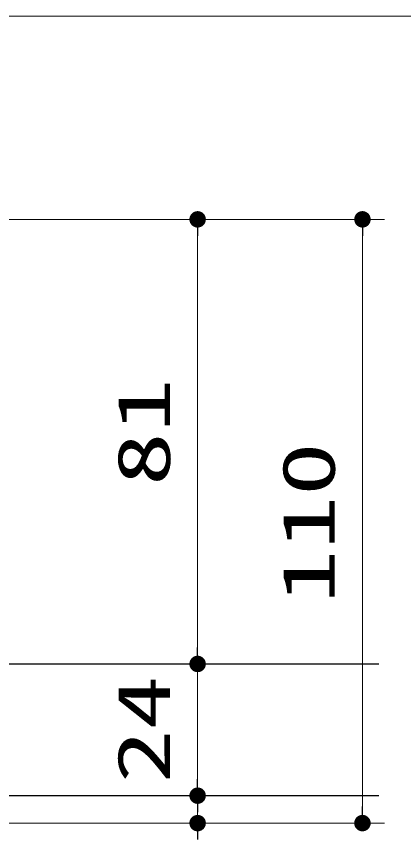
# Model space of a CAD drawing. Units: millimetres, scale not verified. Extents: x -1306 to 1306, y -607 to 607.
# Drawn here: x -769.1 to -698.6, y -339.2 to -190.5 of the extents above; entities that cross this region are included whole.
import ezdxf
from ezdxf.enums import TextEntityAlignment as Align

# ---------------------------------------------------------------- set-up
doc = ezdxf.new("R2010")
doc.units = ezdxf.units.MM
doc.header["$LTSCALE"] = 5
doc.header["$PDMODE"] = 32
doc.header["$PDSIZE"] = 2.5
for name, color, linetype, lineweight in [('0-D_線(白)', 7, 'Continuous', 30), ('1-1_寸法線', 3, 'Continuous', 13), ('1-4_DEFPOINTS', 7, 'Continuous', 5), ('1-5_0', 4, 'Continuous', 25)]:
    doc.layers.add(name, color=color, linetype=linetype, lineweight=lineweight)
doc.styles.add('ＭＳ ゴシック', font='')
doc.styles.get('ＭＳ ゴシック').set_extended_font_data('MS Gothic')

# ---------------------------------------------------------------- blocks, each defined once
blk = doc.blocks.new('_DOT')
at = {"layer": '1-5_0', "color": 3}
blk.add_line((-2.5, 0), (-5, 0), dxfattribs=at)
for points in [[(0, 0), (-0.468, 2.456), (-0.157, 2.495)], [(0, 0), (-0.157, 2.495), (0.157, 2.495)], [(0, 0), (0.157, 2.495), (0.468, 2.456)], [(0, 0), (-2.5, 0), (-2.48, 0.313)], [(0, 0), (-2.48, -0.313), (-2.5, 0)], [(0, 0), (-2.48, 0.313), (-2.421, 0.622)], [(0, 0), (-2.421, -0.622), (-2.48, -0.313)], [(0, 0), (-2.421, 0.622), (-2.324, 0.92)], [(0, 0), (-2.324, -0.92), (-2.421, -0.622)], [(0, 0), (-2.324, 0.92), (-2.191, 1.204)], [(0, 0), (-2.191, -1.204), (-2.324, -0.92)], [(0, 0), (-2.191, 1.204), (-2.023, 1.469)], [(0, 0), (-2.023, -1.469), (-2.191, -1.204)], [(0, 0), (-2.023, 1.469), (-1.822, 1.711)], [(0, 0), (-1.822, -1.711), (-2.023, -1.469)], [(0, 0), (-1.822, 1.711), (-1.594, 1.926)], [(0, 0), (-1.594, -1.926), (-1.822, -1.711)], [(0, 0), (-1.594, 1.926), (-1.34, 2.111)], [(0, 0), (-1.34, -2.111), (-1.594, -1.926)], [(0, 0), (-1.34, 2.111), (-1.064, 2.262)], [(0, 0), (-1.064, -2.262), (-1.34, -2.111)], [(0, 0), (-1.064, 2.262), (-0.773, 2.378)], [(0, 0), (-0.773, -2.378), (-1.064, -2.262)], [(0, 0), (-0.773, 2.378), (-0.468, 2.456)], [(0, 0), (-0.468, -2.456), (-0.773, -2.378)], [(0, 0), (-0.157, -2.495), (-0.468, -2.456)], [(0, 0), (0.157, -2.495), (-0.157, -2.495)], [(0, 0), (0.468, 2.456), (0.773, 2.378)], [(0, 0), (0.773, 2.378), (1.064, 2.262)], [(0, 0), (1.064, 2.262), (1.34, 2.111)], [(0, 0), (1.34, 2.111), (1.594, 1.926)], [(0, 0), (1.594, 1.926), (1.822, 1.711)], [(0, 0), (1.822, 1.711), (2.023, 1.469)], [(0, 0), (2.023, 1.469), (2.191, 1.204)], [(0, 0), (2.191, 1.204), (2.324, 0.92)], [(0, 0), (2.324, 0.92), (2.421, 0.622)], [(0, 0), (2.421, 0.622), (2.48, 0.313)], [(0, 0), (2.48, 0.313), (2.5, 0)], [(0, 0), (0.468, -2.456), (0.157, -2.495)], [(0, 0), (0.773, -2.378), (0.468, -2.456)], [(0, 0), (1.064, -2.262), (0.773, -2.378)], [(0, 0), (1.34, -2.111), (1.064, -2.262)], [(0, 0), (1.594, -1.926), (1.34, -2.111)], [(0, 0), (1.822, -1.711), (1.594, -1.926)], [(0, 0), (2.023, -1.469), (1.822, -1.711)], [(0, 0), (2.191, -1.204), (2.023, -1.469)], [(0, 0), (2.324, -0.92), (2.191, -1.204)], [(0, 0), (2.421, -0.622), (2.324, -0.92)], [(0, 0), (2.48, -0.313), (2.421, -0.622)], [(0, 0), (2.5, 0), (2.48, -0.313)]]:
    blk.add_solid(points, dxfattribs=at)

msp = doc.modelspace()

# ---------------------------------------------------------------- linework, layer by layer
at = {"layer": '0-D_線(白)'}
for p, q in [((-814.115, -308.492), (-703.114, -308.492)), ((-703.114, -332.492), (-814.115, -332.492))]:
    msp.add_line(p, q, dxfattribs=at)
at = {"layer": '1-1_寸法線'}
for p, q in [((-773.115, -190.503), (-392.113, -190.503)), ((-808.615, -227.492), (-702.115, -227.492)), ((-808.615, -227.492), (-732.115, -227.492)), ((-736.115, -230.492), (-736.115, -305.492)), ((-706.115, -230.492), (-706.115, -334.492)), ((-736.115, -305.492), (-736.115, -302.492)), ((-806.115, -308.492), (-732.115, -308.492)), ((-744.115, -308.492), (-740.115, -308.492)), ((-736.115, -332.492), (-736.115, -308.492)), ((-736.115, -329.492), (-736.115, -326.492)), ((-806.115, -332.492), (-732.115, -332.492)), ((-806.115, -332.492), (-732.115, -332.492)), ((-736.115, -332.492), (-736.115, -337.492)), ((-736.115, -335.492), (-736.115, -338.492)), ((-808.115, -337.492), (-732.115, -337.492)), ((-808.115, -337.492), (-702.115, -337.492))]:
    msp.add_line(p, q, dxfattribs=at)
at = {"layer": '1-4_DEFPOINTS'}
for p in [(-736.115, -308.492), (-736.115, -308.492), (-736.115, -308.492), (-736.115, -332.492), (-706.115, -337.492)]:
    msp.add_point(p, dxfattribs=at)

# ---------------------------------------------------------------- block references
at = {"layer": '1-1_寸法線', "xscale": 0.6, "yscale": 0.6}
for p, rotation in [((-736.115, -227.492), 90), ((-706.115, -227.492), 90), ((-736.115, -308.492), 270), ((-736.115, -308.492), 270), ((-736.115, -332.492), 270), ((-736.115, -332.492), 90), ((-706.115, -337.492), 270), ((-736.115, -337.492), 90)]:
    msp.add_blockref('_DOT', p, dxfattribs=dict(at, rotation=rotation))

# ---------------------------------------------------------------- texts
at = {"layer": '1-1_寸法線', "style": 'ＭＳ ゴシック', "width": 1.5}
for s, p in [('81', (-738.264, -276.087)), ('110', (-708.264, -297.492)), ('24', (-738.264, -330.254))]:
    msp.add_text(s, height=9.604, rotation=90, dxfattribs=at).set_placement(p, align=Align.BOTTOM_LEFT)

doc.saveas('drawing.dxf')
